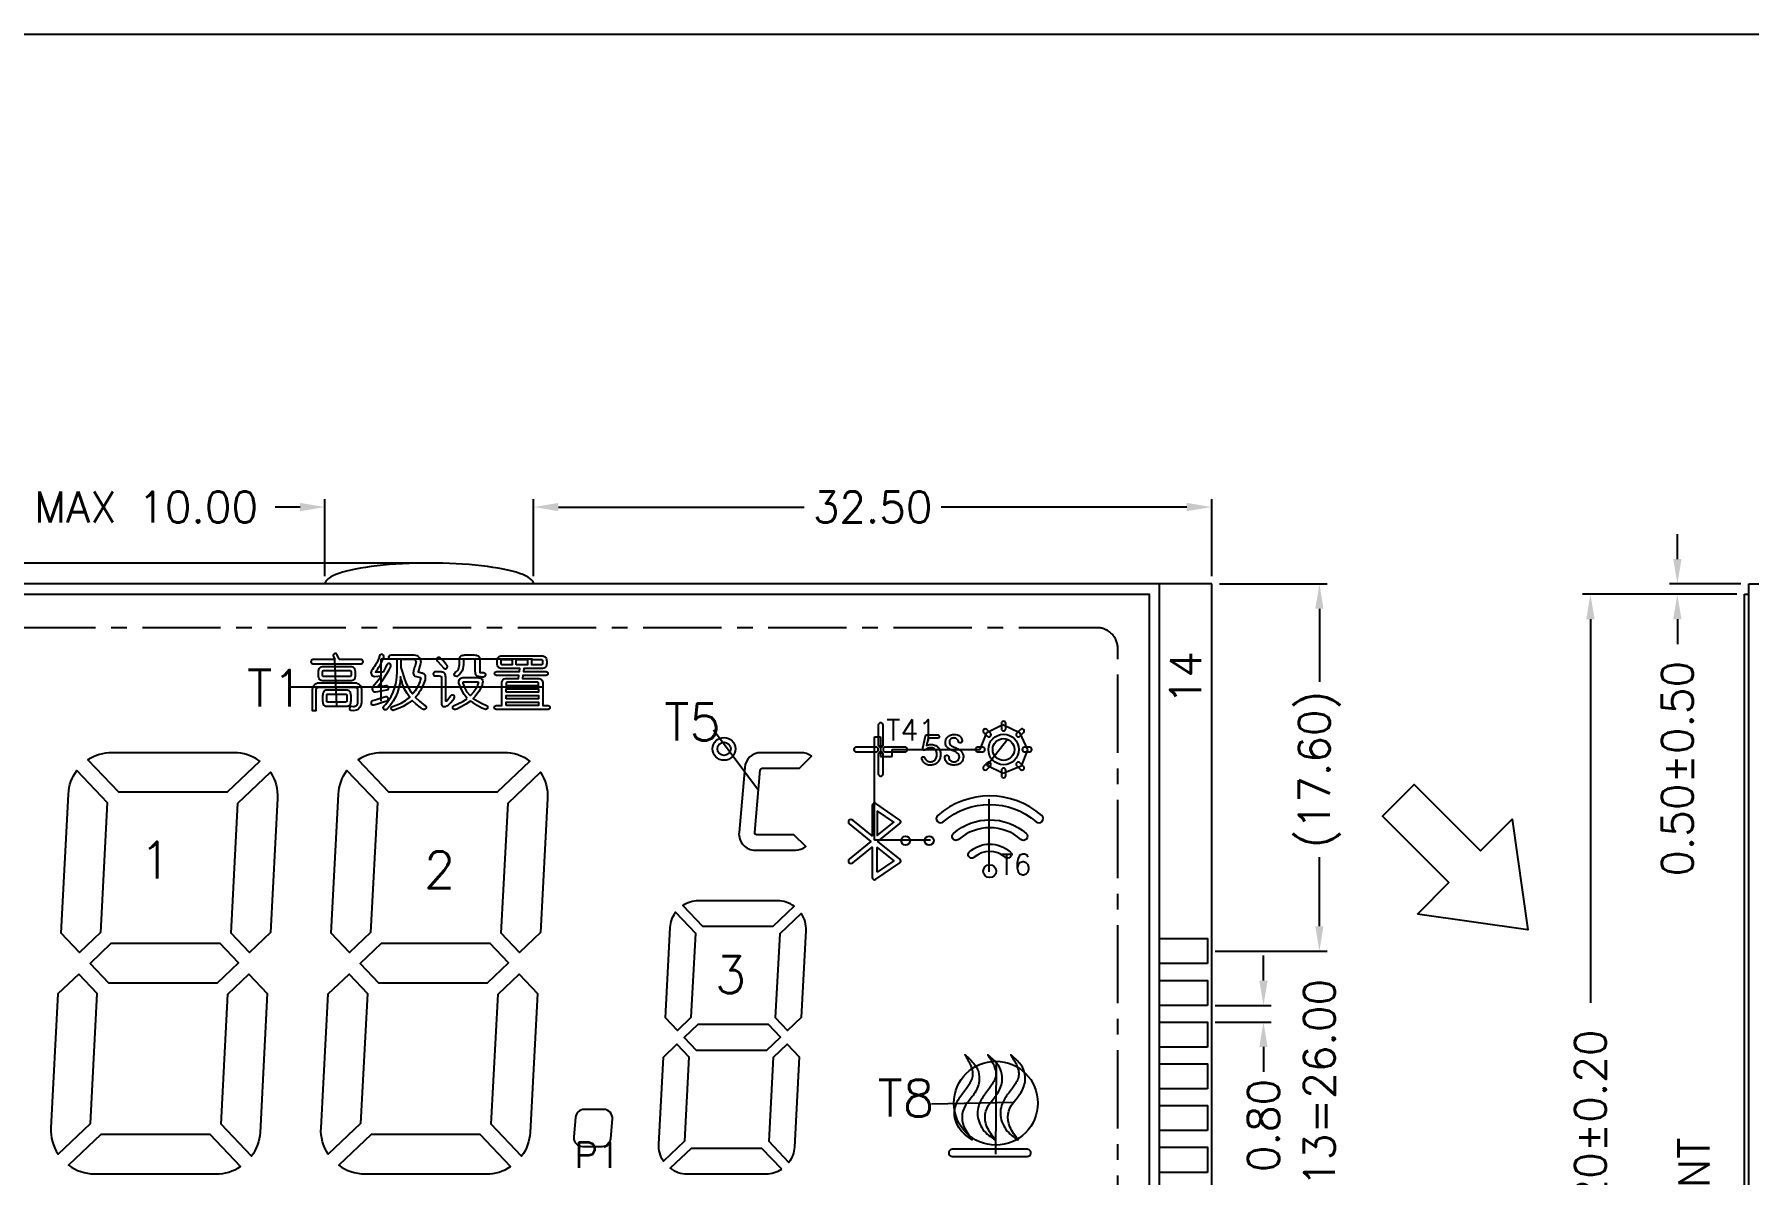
# Model space of a CAD drawing. Header units: millimetres. Extents: x -41 to 727, y -91 to 104.
# Drawn here: x 10.7 to 92.8, y 38.8 to 93.4 of the extents above; entities that cross this region are included whole.
import ezdxf
from ezdxf.enums import TextEntityAlignment as Align

# ---------------------------------------------------------------- set-up
doc = ezdxf.new("R2010")
doc.units = ezdxf.units.MM
doc.header["$LTSCALE"] = 3
doc.header["$MEASUREMENT"] = 0
doc.linetypes.add('CENTER', pattern=[2, 1.25, -0.25, 0.25, -0.25])
for name, color, linetype in [('DIM', 102, 'Continuous'), ('POL', 1, 'Continuous'), ('VA', 5, 'Continuous')]:
    doc.layers.add(name, color=color, linetype=linetype)
doc.styles.add('ROMANS', font='romans.shx')
doc.dimstyles.new('1h5', dxfattribs={"dimtxt": 1.5, "dimasz": 1.2, "dimexe": 0.6, "dimexo": 0.3, "dimgap": 0.3, "dimtad": 0, "dimtxsty": 'Standard', "dimcen": 1.2, "dimadec": 0, "dimazin": 0, "dimtfac": 1, "dimtmove": 0, "dimatfit": 3, "dimfxl": 0, "dimarcsym": 0})

# ---------------------------------------------------------------- blocks, each defined once
blk = doc.blocks.new('*D3')
at = {"layer": 'DEFPOINTS', "color": 0}
for p in [(89.42, 66.6), (92.64, 66.6), (92.84, 67.1)]:
    blk.add_point(p, dxfattribs=at)
at = {"layer": 'DIM', "color": 0, "lineweight": -2}
for p, q in [((89.42, 68.292), (89.42, 69.484)), ((92.468, 67.1), (89.047, 67.1)), ((92.268, 66.6), (89.047, 66.6)), ((89.42, 65.408), (89.42, 64.216))]:
    blk.add_line(p, q, dxfattribs=at)
at = {"layer": 'DIM', "color": 0}
for points in [[(89.221, 68.292), (89.618, 68.292), (89.42, 67.1)], [(89.221, 65.408), (89.618, 65.408), (89.42, 66.6)]]:
    blk.add_solid(points, dxfattribs=at)
at = {"layer": 'DIM', "color": 0, "insert": (89.42, 58.242), "char_height": 1.49, "attachment_point": 5, "rotation": 90, "style": 'ROMANS'}
blk.add_mtext('0.50%%p0.50', dxfattribs=at)
blk = doc.blocks.new('*D7')
at = {"layer": 'DEFPOINTS', "color": 0}
for p in [(66.9, 46.9), (66.9, 46.1), (69.582, 46.1)]:
    blk.add_point(p, dxfattribs=at)
at = {"layer": 'DIM', "color": 0, "lineweight": -2}
for p, q in [((69.582, 48.092), (69.582, 49.284)), ((67.273, 46.9), (69.955, 46.9)), ((67.273, 46.1), (69.955, 46.1)), ((69.582, 44.908), (69.582, 43.716))]:
    blk.add_line(p, q, dxfattribs=at)
at = {"layer": 'DIM', "color": 0}
for points in [[(69.383, 48.092), (69.781, 48.092), (69.582, 46.9)], [(69.383, 44.908), (69.781, 44.908), (69.582, 46.1)]]:
    blk.add_solid(points, dxfattribs=at)
at = {"layer": 'DIM', "color": 0, "insert": (69.582, 41.148), "char_height": 1.49, "attachment_point": 5, "rotation": 90, "style": 'ROMANS'}
blk.add_mtext('0.80', dxfattribs=at)
blk = doc.blocks.new('*D8')
at = {"layer": 'DEFPOINTS', "color": 0}
for p in [(66.9, 49.5), (72.264, 49.5), (66.9, 23.5)]:
    blk.add_point(p, dxfattribs=at)
at = {"layer": 'DIM', "color": 0, "lineweight": -2}
for p, q in [((72.264, 50.692), (72.264, 51.884)), ((67.272, 49.5), (72.636, 49.5)), ((67.272, 23.5), (72.636, 23.5)), ((72.264, 22.308), (72.264, 21.116))]:
    blk.add_line(p, q, dxfattribs=at)
at = {"layer": 'DIM', "color": 0}
for points in [[(72.065, 50.692), (72.463, 50.692), (72.264, 49.5)], [(72.065, 22.308), (72.463, 22.308), (72.264, 23.5)]]:
    blk.add_solid(points, dxfattribs=at)
at = {"layer": 'DIM', "color": 0, "insert": (72.264, 36.99), "char_height": 1.49, "attachment_point": 5, "rotation": 90, "style": 'ROMANS'}
blk.add_mtext('PITCH 2.00X13=26.00', dxfattribs=at)
blk = doc.blocks.new('*D14')
at = {"layer": 'DEFPOINTS', "color": 0}
for p in [(24.6, 70.782), (24.6, 67.1), (34.6, 67.1)]:
    blk.add_point(p, dxfattribs=at)
at = {"layer": 'DIM', "color": 0, "lineweight": -2}
for p, q in [((23.408, 70.782), (22.216, 70.782)), ((24.6, 67.472), (24.6, 71.155)), ((34.6, 67.472), (34.6, 71.155)), ((35.792, 70.782), (36.984, 70.782))]:
    blk.add_line(p, q, dxfattribs=at)
at = {"layer": 'DIM', "color": 0}
for points in [[(23.408, 70.981), (23.408, 70.583), (24.6, 70.782)], [(35.792, 70.981), (35.792, 70.583), (34.6, 70.782)]]:
    blk.add_solid(points, dxfattribs=at)
at = {"layer": 'DIM', "color": 0, "insert": (16.029, 70.782), "char_height": 1.49, "attachment_point": 5, "style": 'ROMANS'}
blk.add_mtext('MAX 10.00', dxfattribs=at)
blk = doc.blocks.new('*D15')
at = {"layer": 'DEFPOINTS', "color": 0}
for p in [(67.1, 70.782), (34.6, 67.1), (67.1, 67.1)]:
    blk.add_point(p, dxfattribs=at)
at = {"layer": 'DIM', "color": 0, "lineweight": -2}
for p, q in [((34.6, 67.472), (34.6, 71.154)), ((35.792, 70.782), (47.572, 70.782)), ((65.908, 70.782), (54.128, 70.782)), ((67.1, 67.472), (67.1, 71.154))]:
    blk.add_line(p, q, dxfattribs=at)
at = {"layer": 'DIM', "color": 0}
for points in [[(35.792, 70.981), (35.792, 70.583), (34.6, 70.782)], [(65.908, 70.981), (65.908, 70.583), (67.1, 70.782)]]:
    blk.add_solid(points, dxfattribs=at)
at = {"layer": 'DIM', "color": 0, "insert": (50.85, 70.782), "char_height": 1.49, "attachment_point": 5, "style": 'ROMANS'}
blk.add_mtext('32.50', dxfattribs=at)
blk = doc.blocks.new('*D16')
at = {"layer": 'DEFPOINTS', "color": 0}
for p in [(-18.628, 68.1), (29.6, 68.1), (-7.9, 67.1)]:
    blk.add_point(p, dxfattribs=at)
at = {"layer": 'DIM', "color": 0, "lineweight": -2}
for p, q in [((-18.628, 69.292), (-18.628, 70.484)), ((29.228, 68.1), (-19, 68.1)), ((-8.272, 67.1), (-19, 67.1)), ((-18.628, 65.908), (-18.628, 64.716))]:
    blk.add_line(p, q, dxfattribs=at)
at = {"layer": 'DIM', "color": 0}
for points in [[(-18.827, 69.292), (-18.429, 69.292), (-18.628, 68.1)], [(-18.827, 65.908), (-18.429, 65.908), (-18.628, 67.1)]]:
    blk.add_solid(points, dxfattribs=at)
at = {"layer": 'DIM', "color": 0, "insert": (-18.628, 75.962), "char_height": 1.49, "attachment_point": 5, "rotation": 90, "style": 'ROMANS'}
blk.add_mtext('MAX 1.00', dxfattribs=at)
blk = doc.blocks.new('*D35')
at = {"layer": 'DEFPOINTS', "color": 0}
for p in [(85.253, 66.6), (92.64, 66.6), (92.64, 8.4)]:
    blk.add_point(p, dxfattribs=at)
at = {"layer": 'DIM', "color": 0, "lineweight": -2}
for p, q in [((92.267, 66.6), (84.88, 66.6)), ((85.253, 65.408), (85.253, 47.022)), ((85.253, 9.592), (85.253, 27.978)), ((92.267, 8.4), (84.88, 8.4))]:
    blk.add_line(p, q, dxfattribs=at)
at = {"layer": 'DIM', "color": 0}
for points in [[(85.054, 65.408), (85.452, 65.408), (85.253, 66.6)], [(85.054, 9.592), (85.452, 9.592), (85.253, 8.4)]]:
    blk.add_solid(points, dxfattribs=at)
at = {"layer": 'DIM', "color": 0, "insert": (85.253, 37.5), "char_height": 1.49, "attachment_point": 5, "rotation": 90, "style": 'ROMANS'}
blk.add_mtext('POL 58.20%%p0.20', dxfattribs=at)
blk = doc.blocks.new('*D38')
at = {"layer": 'DEFPOINTS', "color": 0}
for p in [(67.1, 67.1), (72.264, 67.1), (66.9, 49.5)]:
    blk.add_point(p, dxfattribs=at)
at = {"layer": 'DIM', "color": 0, "lineweight": -2}
for p, q in [((67.473, 67.1), (72.637, 67.1)), ((72.264, 65.908), (72.264, 62.408)), ((72.264, 50.692), (72.264, 54.007)), ((67.273, 49.5), (72.637, 49.5))]:
    blk.add_line(p, q, dxfattribs=at)
at = {"layer": 'DIM', "color": 0}
for points in [[(72.065, 65.908), (72.463, 65.908), (72.264, 67.1)], [(72.065, 50.692), (72.463, 50.692), (72.264, 49.5)]]:
    blk.add_solid(points, dxfattribs=at)
at = {"layer": 'DIM', "color": 0, "insert": (72.264, 58.207), "char_height": 1.49, "attachment_point": 5, "rotation": 90, "style": 'ROMANS'}
blk.add_mtext('(17.60)', dxfattribs=at)

msp = doc.modelspace()

# ---------------------------------------------------------------- linework, layer by layer
for p, q in [((67.1, 67.1), (-7.9, 67.1)), ((64.6, 7.9), (64.6, 67.1)), ((67.1, 7.9), (67.1, 67.1)), ((92.64, 8.4), (92.64, 66.6)), ((92.64, 66.6), (92.84, 66.6)), ((92.84, 7.9), (92.84, 67.1)), ((92.84, 67.1), (93.94, 67.1))]:
    msp.add_line(p, q)
at = {"color": 7}
msp.add_lwpolyline([(-40.7, -91.038), (-40.7, 93.437), (224.022, 93.437), (224.022, -91.038)], close=True, dxfattribs=at)
for points in [[(25.288, 63.473), (25.279, 63.511), (25.169, 63.723, 0.441369), (25.054, 63.753), (25.039, 63.743, 0.387963), (25.004, 63.613), (25.077, 63.473), (24.025, 63.473, 0.414214), (23.925, 63.373), (23.925, 63.371, 0.414214), (24.025, 63.271), (26.33, 63.271, 0.414214), (26.43, 63.371), (26.43, 63.373, 0.414214), (26.33, 63.473)], [(27.39, 62.868), (27.026, 62.868), (27.06, 62.922), (27.129, 63.031, 0.060924), (27.422, 63.58, 1.069136), (27.219, 63.646, -0.064732), (27.019, 63.218, -0.014026), (26.837, 62.928, 0.631332), (26.977, 62.669), (27.314, 62.686), (27.15, 62.465), (26.997, 62.273), (26.901, 62.171, 0.742938), (27.021, 61.927), (27.141, 61.947), (27.39, 61.985), (27.568, 62.017, 1), (27.53, 62.221), (27.519, 62.219, -0.018672), (27.102, 62.148), (27.266, 62.34), (27.41, 62.542), (27.586, 62.827), (27.669, 62.974), (27.752, 63.146, 1), (27.572, 63.231), (27.506, 63.089)], [(27.901, 61.045, -1), (27.839, 61.221), (28.014, 61.284), (28.245, 61.39), (28.466, 61.515), (28.658, 61.649), (28.667, 61.659), (28.533, 61.851), (28.418, 62.062), (28.322, 62.292), (28.319, 62.301, -0.003521), (28.216, 62.638), (28.197, 62.379), (28.139, 62.129), (28.072, 61.899), (27.976, 61.678), (27.861, 61.476), (27.717, 61.275), (27.56, 61.1, -0.596036), (27.392, 61.137, -0.272912), (27.416, 61.233), (27.515, 61.332), (27.65, 61.505), (27.765, 61.697), (27.861, 61.908), (27.947, 62.139), (28.005, 62.369), (28.043, 62.628), (28.062, 62.897), (28.062, 63.492), (27.765, 63.492, -1), (27.766, 63.694), (28.859, 63.694, -0.498875), (29.175, 63.277), (29.063, 62.88, -0.006009), (29.176, 62.858), (29.234, 62.843), (29.263, 62.835), (29.291, 62.824, -0.305389), (29.408, 62.682, -0.128155), (29.339, 62.34), (29.243, 62.11, -0.045092), (28.936, 61.649), (29.128, 61.476), (29.401, 61.262, -0.415901), (29.427, 61.122, -0.404116), (29.291, 61.095), (29.176, 61.169), (28.974, 61.332), (28.782, 61.515), (28.571, 61.361), (28.35, 61.227), (28.13, 61.121)], [(28.629, 62.081), (28.523, 62.292), (28.427, 62.532), (28.341, 62.801), (28.254, 63.099), (28.254, 63.492), (28.831, 63.492, -0.522024), (28.957, 63.311), (28.9, 63.114, 0.045267), (28.836, 62.878), (28.833, 62.849), (28.833, 62.819, 0.354798), (28.927, 62.677, 0.001199), (29.173, 62.609, -0.375765), (29.187, 62.587, -0.018731), (29.169, 62.484, -0.113999), (28.796, 61.824), (28.734, 61.908)], [(30.414, 63.243), (30.242, 63.444), (30.145, 63.547, 1.002617), (29.989, 63.399), (30.155, 63.223), (30.299, 63.064, 0.97673), (30.452, 63.196)], [(32.192, 62.849, -0.995968), (32.193, 62.636), (32.193, 62.636, -0.016339), (32.062, 62.639), (32.027, 62.641), (31.992, 62.646), (31.958, 62.654, -0.27878), (31.833, 62.761, -0.05823), (31.814, 62.844), (31.806, 62.916), (31.806, 63.438, 0.433586), (31.756, 63.492), (31.291, 63.492, 0.41817), (31.241, 63.441, -0.008884), (31.24, 63.274), (31.237, 63.208), (31.231, 63.142, -0.18758), (31.045, 62.764, -0.016576), (30.962, 62.694, -1.116646), (30.841, 62.854, 0.18524), (31.021, 63.086, 0.067402), (31.043, 63.25), (31.044, 63.315, -0.024837), (31.049, 63.449), (31.053, 63.485), (31.059, 63.52), (31.069, 63.554, -0.300216), (31.2, 63.68, -0.027827), (31.298, 63.694), (31.749, 63.694), (31.821, 63.687), (31.856, 63.682), (31.889, 63.674, -0.324349), (32.008, 63.539, -0.050441), (32.018, 63.442), (32.018, 62.945, 0.012355), (32.028, 62.856, 0.034092)], [(35.106, 63.065, -0.064183), (34.956, 63.044), (34.132, 63.044), (34.113, 62.894), (35.194, 62.894, -0.420357), (35.287, 62.803, -0.414214), (35.196, 62.712), (34.089, 62.712), (34.07, 62.572), (34.782, 62.572, -0.012796), (34.856, 62.566, -0.361041), (35.032, 62.416, -0.045395), (35.041, 62.333), (35.041, 61.265), (35.291, 61.265, -1), (35.291, 61.083), (32.805, 61.083, -1), (32.805, 61.265), (33.074, 61.265), (33.074, 62.322), (33.075, 62.348), (33.077, 62.379, -0.38924), (33.253, 62.565, -0.02002), (33.342, 62.572), (33.869, 62.572), (33.89, 62.712), (32.824, 62.712, -1), (32.824, 62.894), (33.918, 62.894), (33.941, 63.044), (33.121, 63.044), (33.091, 63.046), (33.056, 63.049, -0.162733), (32.913, 63.098, -0.135848), (32.871, 63.175, -0.097156), (32.857, 63.457), (32.864, 63.486), (32.872, 63.516, -0.278309), (32.989, 63.638, -0.076953), (33.15, 63.657), (34.927, 63.657), (35.003, 63.653, -0.157647), (35.149, 63.607, -0.132761), (35.198, 63.535, -0.134383), (35.217, 63.224), (35.211, 63.194), (35.203, 63.164, -0.261811)], [(33.048, 63.274), (33.048, 63.427, -0.414214), (33.098, 63.477), (33.568, 63.477), (33.568, 63.224), (33.098, 63.224, -0.414214)], [(35.029, 63.427), (35.029, 63.274, -0.414214), (34.979, 63.224), (34.509, 63.224), (34.509, 63.477), (34.979, 63.477, -0.414214)], [(25.778, 62.455), (24.559, 62.455, -0.040482), (24.42, 62.473, -0.243077), (24.32, 62.554, -0.085448), (24.294, 62.668, -0.056207), (24.293, 62.929), (24.299, 62.962), (24.307, 62.995, -0.285046), (24.423, 63.127, -0.068995), (24.587, 63.147), (25.749, 63.147, -0.043038), (25.888, 63.134, -0.289388), (26.021, 63.021, -0.086555), (26.05, 62.825, -0.022786), (26.045, 62.696), (26.042, 62.661), (26.037, 62.627), (26.03, 62.594, -0.291676), (25.925, 62.476, -0.066748)], [(25.8, 62.655), (24.536, 62.655, -0.414214), (24.486, 62.705), (24.486, 62.897, -0.414214), (24.536, 62.947), (25.8, 62.947, -0.414214), (25.85, 62.897), (25.85, 62.705, -0.414214)], [(30.587, 61.668), (30.446, 61.484, -0.717483), (30.386, 61.504), (30.386, 62.628, 0.026798), (30.373, 62.727, 0.278353), (30.277, 62.853, 0.071574), (30.126, 62.887), (29.891, 62.887, 1), (29.891, 62.686), (30.078, 62.686), (30.137, 62.677, -0.334563), (30.178, 62.633), (30.184, 62.58), (30.184, 61.361), (30.188, 61.318, 0.382443), (30.274, 61.223, 0.214119), (30.484, 61.279, 0.046113), (30.635, 61.419), (30.792, 61.605, 1.056918), (30.627, 61.728)], [(31.422, 61.611), (31.278, 61.793), (31.154, 62.004), (31.058, 62.235), (31.023, 62.34, -0.522311), (31.212, 62.609), (31.912, 62.609), (31.971, 62.603), (32.004, 62.598), (32.036, 62.591, -0.296716), (32.149, 62.49, -0.115429), (32.153, 62.343, -0.064578), (32.09, 62.151), (31.979, 61.937), (31.799, 61.709, -0.031599), (31.71, 61.611), (31.922, 61.476), (32.142, 61.361), (32.339, 61.271, -0.4119), (32.39, 61.143, -0.405923), (32.265, 61.091), (32.114, 61.15), (31.893, 61.265), (31.682, 61.409), (31.576, 61.486), (31.346, 61.332), (31.125, 61.207), (30.914, 61.102), (30.854, 61.085, -0.947134), (30.788, 61.277), (30.971, 61.351), (31.202, 61.467), (31.384, 61.582)], [(26.063, 62.34), (24.292, 62.34, 0.414214), (23.992, 62.04), (23.992, 61.035), (24.184, 61.035), (24.184, 62.048, -0.414214), (24.284, 62.148), (26.062, 62.148, -0.414214), (26.162, 62.048), (26.162, 61.406, -0.414214), (25.962, 61.206), (25.872, 61.221, 1.006998), (25.845, 61.052), (25.962, 61.035, 0.414214), (26.363, 61.436), (26.363, 62.04, 0.414214)], [(25.553, 62.014), (24.783, 62.014, 0.051624), (24.636, 61.999, 0.301921), (24.506, 61.872), (24.501, 61.85), (24.496, 61.828), (24.492, 61.804), (24.486, 61.756, 0.025327), (24.482, 61.6, 0.059251), (24.502, 61.379, 0.359887), (24.646, 61.247, 0.021822), (24.754, 61.236), (25.582, 61.236, 0.08383), (25.744, 61.262, 0.255132), (25.834, 61.376), (25.838, 61.397), (25.842, 61.42), (25.845, 61.444), (25.849, 61.493), (25.852, 61.544), (25.854, 61.596, 0.026785), (25.85, 61.752, 0.095519), (25.816, 61.908, 0.271398), (25.663, 62.006, 0.02339)], [(25.604, 61.436), (24.732, 61.436, -0.414214), (24.682, 61.486), (24.682, 61.764, -0.414214), (24.732, 61.814), (25.604, 61.814, -0.414214), (25.654, 61.764), (25.654, 61.486, -0.414214)], [(27.573, 61.502, 0.98129), (27.51, 61.686), (27.246, 61.601), (27.006, 61.524), (26.882, 61.495, 0.960253), (26.921, 61.298), (26.958, 61.303), (27.218, 61.38), (27.448, 61.457)], [(31.222, 62.338, -0.538437), (31.268, 62.407), (31.901, 62.407, -0.521815), (31.948, 62.34), (31.874, 62.139), (31.739, 61.927), (31.576, 61.745), (31.557, 61.755), (31.422, 61.918), (31.307, 62.139)], [(33.335, 62.39, 0.414214), (33.285, 62.34), (33.285, 62.225), (34.84, 62.225), (34.84, 62.34, 0.414214), (34.79, 62.39)], [(51.122, 59.389, 1), (51.348, 59.389), (51.348, 60.331, 1), (51.122, 60.331)], [(56.171, 59.971), (56.347, 59.795, 1), (56.495, 59.943), (56.319, 60.119, 1)], [(57.022, 60.41), (57.022, 60.161, 1), (57.232, 60.161), (57.232, 60.41, 1)], [(57.935, 60.119), (57.759, 59.943, 1), (57.907, 59.795), (58.083, 59.971, 1)], [(50.066, 59.276, 1), (50.066, 59.049), (51.008, 59.049, 1), (51.008, 59.276)], [(51.461, 59.049), (52.403, 59.049, 1), (52.403, 59.276), (51.461, 59.276, 1)], [(53.377, 59.82, -0.353058), (53.425, 59.859), (53.973, 59.859, -1), (53.973, 59.708), (53.511, 59.708), (53.5, 59.649), (53.489, 59.593), (53.477, 59.541), (53.466, 59.492), (53.455, 59.446), (53.444, 59.403), (53.432, 59.364), (53.427, 59.347), (53.477, 59.368), (53.526, 59.384), (53.573, 59.396), (53.62, 59.403), (53.662, 59.406), (53.712, 59.4), (53.76, 59.391), (53.808, 59.378), (53.854, 59.362), (53.872, 59.355), (53.919, 59.329), (53.959, 59.299), (53.994, 59.267), (54.022, 59.231), (54.023, 59.229), (54.046, 59.181), (54.066, 59.136), (54.083, 59.091), (54.091, 59.069), (54.099, 59.022), (54.104, 58.973), (54.107, 58.922), (54.107, 58.893), (54.101, 58.845), (54.092, 58.797), (54.079, 58.748), (54.065, 58.708), (54.046, 58.659), (54.022, 58.615), (53.993, 58.577), (53.965, 58.548), (53.928, 58.516), (53.888, 58.488), (53.845, 58.464), (53.805, 58.447), (53.761, 58.432), (53.715, 58.421), (53.666, 58.414), (53.615, 58.412), (53.578, 58.414), (53.531, 58.42), (53.485, 58.431), (53.44, 58.448), (53.396, 58.471), (53.353, 58.499), (53.343, 58.506), (53.311, 58.533), (53.282, 58.565), (53.255, 58.602), (53.232, 58.643), (53.212, 58.69), (53.205, 58.712, -0.97311), (53.356, 58.765), (53.373, 58.724), (53.398, 58.681), (53.425, 58.645), (53.456, 58.617), (53.49, 58.597), (53.527, 58.584), (53.536, 58.582), (53.591, 58.575), (53.642, 58.575), (53.689, 58.582), (53.732, 58.595), (53.771, 58.615), (53.772, 58.615), (53.811, 58.644), (53.846, 58.677), (53.875, 58.716), (53.897, 58.758), (53.912, 58.802), (53.923, 58.849), (53.929, 58.899), (53.931, 58.952), (53.924, 59.004), (53.912, 59.053), (53.895, 59.097), (53.872, 59.136), (53.838, 59.174), (53.8, 59.205), (53.758, 59.227), (53.73, 59.237), (53.684, 59.247), (53.637, 59.25), (53.587, 59.246), (53.545, 59.237), (53.498, 59.223), (53.455, 59.202), (53.417, 59.173), (53.392, 59.151, -0.758247), (53.249, 59.228)], [(54.394, 59.701, -0.138954), (54.587, 59.856, -0.102277), (54.763, 59.884, -0.076019), (54.916, 59.86, -0.22226), (55.105, 59.69, -0.05224), (55.143, 59.589, -1), (54.959, 59.546, 0.208477), (54.852, 59.693, 0.049237), (54.819, 59.706, 0.127741), (54.665, 59.707, 0.130346), (54.581, 59.662, 0.058092), (54.559, 59.634, 0.195068), (54.534, 59.46, 0.168263), (54.631, 59.341, 0.04914), (54.759, 59.276, -0.020944), (54.933, 59.198, -0.041851), (55.035, 59.135, -0.144498), (55.18, 58.946, -0.122907), (55.194, 58.756, -0.241956), (55.01, 58.478, -0.119033), (54.781, 58.415, -0.079854), (54.592, 58.433, -0.293571), (54.309, 58.741, -0.016754), (54.302, 58.788, -1), (54.495, 58.804, 0.245446), (54.6, 58.616, 0.070069), (54.665, 58.586, 0.136993), (54.842, 58.586, 0.121767), (54.935, 58.637, 0.252538), (55, 58.863, 0.190283), (54.872, 59.022, 0.037412), (54.712, 59.102), (54.668, 59.121, -0.051107), (54.519, 59.196, -0.106552), (54.381, 59.327, -0.072152), (54.346, 59.403, -0.206056)], [(55.879, 59.058), (56.128, 59.058, 1), (56.128, 59.268), (55.879, 59.268, 1)], [(58.375, 59.268), (58.126, 59.268, 1), (58.126, 59.058), (58.375, 59.058, 1)], [(20.237, 59.011), (14.391, 59.011, 0.146871), (13.24, 58.665), (14.697, 57.13), (19.926, 57.13), (21.478, 58.603, 0.16027)], [(33.183, 59.011), (27.337, 59.011, 0.146871), (26.186, 58.665), (27.643, 57.13), (32.872, 57.13), (34.424, 58.603, 0.16027)], [(45.494, 59.011, 0.388879), (44.72, 58.302), (44.447, 55.18, 0.440011), (45.221, 54.336), (47.151, 54.336, 0.172586), (47.641, 54.511), (47.075, 55.08), (45.289, 55.08, -0.440011), (45.198, 55.179), (45.461, 58.184, -0.388879), (45.551, 58.267), (47.348, 58.267), (47.914, 58.836, 0.172586), (47.424, 59.011)], [(51.122, 58.936), (51.122, 57.994, 1), (51.348, 57.994), (51.348, 58.936, 1)], [(56.319, 58.206), (56.495, 58.382, 1), (56.347, 58.531), (56.171, 58.355, 1)], [(58.083, 58.355), (57.907, 58.531, 1), (57.759, 58.382), (57.935, 58.206, 1)], [(14.166, 56.626), (13.84, 50.389), (12.835, 49.436), (11.955, 50.364), (12.304, 57.03, -0.146871), (12.709, 58.162)], [(22.325, 56.811), (21.988, 50.388), (20.985, 49.436), (20.103, 50.366), (20.43, 56.599), (21.982, 58.072, -0.16027)], [(27.113, 56.626), (26.786, 50.389), (25.782, 49.436), (24.901, 50.364), (25.25, 57.03, -0.146871), (25.655, 58.162)], [(35.271, 56.811), (34.934, 50.388), (33.931, 49.436), (33.049, 50.366), (33.376, 56.599), (34.928, 58.072, -0.16027)], [(57.232, 57.915), (57.232, 58.164, 1), (57.022, 58.164), (57.022, 57.915, 1)], [(53.972, 56.005, 1), (54.238, 55.698, -0.37367), (58.688, 55.698, 1), (58.954, 56.005, 0.37367)], [(50.995, 56.568, 0.603516), (50.831, 56.481), (50.831, 55.032), (49.894, 55.77, 1), (49.722, 55.6), (50.765, 54.755), (49.722, 53.91, 1), (49.894, 53.74), (50.831, 54.478), (50.831, 53.028, 0.603516), (50.995, 52.942), (52.148, 53.733, 0.501045), (52.155, 53.901), (51.104, 54.755), (52.155, 55.609, 0.501045), (52.148, 55.777)], [(58.205, 55.143, -1), (57.955, 54.855, 0.37367), (54.971, 54.855, -1), (54.721, 55.143, -0.37367)], [(57.209, 53.996, 0.37367), (55.717, 53.996, -1), (55.487, 54.261, -0.37367), (57.439, 54.261, -1)], [(46.288, 51.912), (42.498, 51.912, 0.146871), (41.752, 51.688), (42.696, 50.693), (46.086, 50.693), (47.092, 51.648, 0.16027)], [(42.352, 50.366), (42.14, 46.323), (41.489, 45.705), (40.918, 46.307), (41.145, 50.628, -0.146871), (41.408, 51.362)], [(47.641, 50.486), (47.423, 46.322), (46.773, 45.705), (46.201, 46.308), (46.413, 50.349), (47.419, 51.304, -0.16027)], [(12.808, 48.402), (11.802, 47.447), (11.465, 41.027, 0.16027), (11.808, 39.767), (13.36, 41.239), (13.687, 47.476)], [(21.486, 40.808, -0.146871), (21.08, 39.677), (19.623, 41.212), (19.95, 47.446), (20.958, 48.402), (21.835, 47.478)], [(26.306, 41.239), (24.754, 39.767, -0.16027), (24.411, 41.027), (24.748, 47.447), (25.754, 48.402), (26.633, 47.476)], [(34.432, 40.808, -0.146871), (34.027, 39.677), (32.57, 41.212), (32.896, 47.446), (33.904, 48.402), (34.781, 47.478)], [(42.041, 44.435), (41.829, 40.391), (40.823, 39.436, -0.16027), (40.601, 40.254), (40.819, 44.415), (41.472, 45.035)], [(47.324, 44.435), (47.097, 40.112, -0.146871), (46.834, 39.378), (45.89, 40.374), (46.102, 44.415), (46.755, 45.035)], [(55.953, 43.259, -0.115236), (55.707, 42.645, -0.023566), (55.53, 42.412), (55.44, 42.298), (55.396, 42.241, 0.28438), (55.228, 41.088, 0.063634), (55.626, 40.464, -0.026359), (55.325, 40.663, -0.144655), (54.849, 41.326, -0.176849), (54.833, 42.107, -0.073692), (55.117, 42.623), (55.163, 42.685), (55.349, 42.934, 0.016176), (55.48, 43.121), (55.518, 43.184), (55.553, 43.247, 0.19634), (55.633, 43.798, 0.082282), (55.407, 44.307, 0.00683), (55.275, 44.526, -0.034492), (55.69, 44.132, -0.220995)], [(56.733, 43.798, -0.19634), (56.653, 43.247), (56.618, 43.184), (56.58, 43.121, -0.016176), (56.449, 42.934), (56.263, 42.685), (56.217, 42.623, 0.073692), (55.933, 42.107, 0.176849), (55.949, 41.326, 0.144655), (56.425, 40.663, 0.026359), (56.726, 40.464, -0.063634), (56.328, 41.088, -0.28438), (56.496, 42.241), (56.54, 42.298), (56.63, 42.412, 0.023566), (56.807, 42.645, 0.115236), (57.053, 43.259, 0.220995), (56.79, 44.132, 0.034492), (56.375, 44.526, -0.00683), (56.507, 44.307, -0.082282)], [(57.833, 43.798, -0.19634), (57.753, 43.247), (57.718, 43.184), (57.68, 43.121, -0.016176), (57.549, 42.934), (57.363, 42.685), (57.317, 42.623, 0.073692), (57.033, 42.107, 0.176849), (57.049, 41.326, 0.144655), (57.525, 40.663, 0.026359), (57.826, 40.464, -0.063634), (57.428, 41.088, -0.28438), (57.596, 42.241), (57.64, 42.298), (57.73, 42.412, 0.023566), (57.907, 42.645, 0.115236), (58.153, 43.259, 0.220995), (57.89, 44.132, 0.034492), (57.475, 44.526, -0.00683), (57.607, 44.307, -0.082282)], [(37.963, 41.913), (37.024, 41.913, 0.388879), (36.609, 41.534), (36.527, 40.598, 0.440011), (36.942, 40.146), (37.881, 40.146, 0.388879), (38.296, 40.525), (38.377, 41.461, 0.440011)], [(13.864, 40.709), (12.312, 39.236, 0.16027), (13.552, 38.828), (19.399, 38.828, 0.146871), (20.55, 39.173), (19.093, 40.709)], [(32.039, 40.709), (26.81, 40.709), (25.258, 39.236, 0.16027), (26.499, 38.828), (32.345, 38.828, 0.146871), (33.496, 39.173)], [(46.491, 39.052), (45.546, 40.047), (42.156, 40.047), (41.15, 39.092, 0.16027), (41.954, 38.828), (45.744, 38.828, 0.146871)], [(58.263, 40.003), (54.664, 40.003, 1), (54.664, 39.665), (58.262, 39.665, 1.001971)]]:
    msp.add_lwpolyline(points, format="xyb", close=True)
for points in [[(33.77, 63.224), (33.77, 63.477), (34.307, 63.477), (34.307, 63.224)], [(33.285, 61.909), (33.285, 62.063), (34.84, 62.063), (34.84, 61.909)], [(33.285, 61.592), (33.285, 61.747), (34.84, 61.747), (34.84, 61.592)], [(33.285, 61.265), (33.285, 61.43), (34.84, 61.43), (34.84, 61.265)], [(76.958, 51.279), (78.472, 52.794), (75.295, 55.972), (76.809, 57.487), (79.987, 54.309), (81.502, 55.824), (82.259, 50.522)], [(51.072, 56.222), (51.072, 55.04), (51.861, 55.681)], [(51.072, 53.288), (51.072, 54.47), (51.861, 53.829)], [(19.575, 49.86), (14.344, 49.86), (13.339, 48.906), (14.219, 47.979), (19.449, 47.979), (20.455, 48.933)], [(27.29, 49.86), (26.285, 48.906), (27.165, 47.979), (32.395, 47.979), (33.401, 48.933), (32.521, 49.86)], [(66.9, 48.9), (64.6, 48.9), (64.6, 50.1), (66.9, 50.1)], [(66.9, 46.9), (64.6, 46.9), (64.6, 48.1), (66.9, 48.1)], [(66.9, 44.9), (64.6, 44.9), (64.6, 46.1), (66.9, 46.1)], [(45.858, 45.98), (42.468, 45.98), (41.816, 45.361), (42.386, 44.76), (45.777, 44.76), (46.429, 45.379)], [(66.9, 42.9), (64.6, 42.9), (64.6, 44.1), (66.9, 44.1)], [(66.9, 40.9), (64.6, 40.9), (64.6, 42.1), (66.9, 42.1)], [(66.9, 38.9), (64.6, 38.9), (64.6, 40.1), (66.9, 40.1)]]:
    msp.add_lwpolyline(points, close=True)
for centre, radius in [((43.727, 59.194), 0.547), ((43.727, 59.194), 0.319), ((57.127, 59.163), 0.73), ((57.127, 59.163), 0.52), ((52.428, 54.8), 0.217), ((53.56, 54.8), 0.217), ((56.463, 53.331), 0.308)]:
    msp.add_circle(centre, radius)
msp.add_ellipse((29.6, 67.1), major_axis=(5, 0), ratio=0.2, start_param=0, end_param=3.141593)
at = {"layer": 'DIM'}
for p, q in [((25.168, 61.236), (25.077, 63.473)), ((27.291, 61.477), (27.291, 63.504)), ((27.291, 63.504), (34.541, 63.504)), ((35.042, 62.149), (22.931, 62.149)), ((45.375, 57.201), (43.217, 60.088)), ((56.326, 59.974), (57.086, 60.36)), ((57.086, 60.36), (57.883, 59.97)), ((50.945, 54.822), (50.945, 59.777)), ((50.945, 59.777), (51.228, 59.777)), ((51.228, 59.777), (51.228, 58.823)), ((51.781, 58.823), (51.781, 59.167)), ((51.781, 59.167), (56.005, 59.167)), ((56.005, 59.167), (56.326, 59.974)), ((56.326, 58.401), (57.333, 59.682)), ((57.883, 59.97), (58.266, 59.144)), ((51.228, 58.823), (51.781, 58.823)), ((57.107, 58.019), (56.326, 58.401)), ((57.974, 58.368), (57.107, 58.019)), ((58.266, 59.144), (57.974, 58.368)), ((56.416, 56.779), (56.416, 53.303)), ((53.628, 54.822), (50.945, 54.822)), ((56.776, 44.168), (56.741, 39.768)), ((57.598, 42.25), (53.663, 42.17))]:
    msp.add_line(p, q, dxfattribs=at)
msp.add_circle((56.756, 42.216), 2.012, dxfattribs=at)
at = {"layer": 'POL'}
msp.add_lwpolyline([(64.1, 8.4), (-4.9, 8.4), (-4.9, 66.6), (64.1, 66.6)], close=True, dxfattribs=at)
at = {"layer": 'VA', "linetype": 'CENTER'}
msp.add_lwpolyline([(62.6, 11), (62.6, 64, 0.414214), (61.6, 65), (-2.4, 65, 0.414214), (-3.4, 64), (-3.4, 11, 0.414214), (-2.4, 10), (61.6, 10, 0.414214)], format="xyb", close=True, dxfattribs=at)

# ---------------------------------------------------------------- texts
at = {"style": 'ROMANS'}
for s, p in [('14', (65.85, 62.6)), ('FRONT', (90.218, 37.413))]:
    msp.add_text(s, height=1.49, rotation=90, dxfattribs=at).set_placement(p, align=Align.MIDDLE)
at = {"layer": 'DIM', "linetype": 'Continuous', "ltscale": 0.5, "style": 'ROMANS'}
for s, height, p in [('T1', 1.7632, (20.867, 61.216)), ('T5', 1.7632, (40.854, 59.601)), ('T41', 1, (51.496, 59.597)), ('1', 1.763, (15.718, 52.983)), ('2', 1.763, (29.337, 52.519)), ('T6', 1, (56.927, 53.154)), ('3', 1.763, (43.281, 47.493)), ('T8', 1.7632, (51.089, 41.571)), ('P1', 1.2343, (36.56, 39.113))]:
    msp.add_text(s, height=height, dxfattribs=at).set_placement(p)

# ---------------------------------------------------------------- dimensions: what is measured, and where the dimension line sits
at = {"layer": 'DIM'}
for base, p1, p2, angle, text, picture, middle in [((-18.628, 68.1), (-7.9, 67.1), (29.6, 68.1), 90, 'MAX <>', '*D16', (-18.628, 75.962)), ((24.6, 70.782), (34.6, 67.1), (24.6, 67.1), 180, 'MAX <>', '*D14', (16.029, 70.782)), ((85.253, 66.6), (92.64, 8.4), (92.64, 66.6), 90, 'POL <>%%p0.20', '*D35', (85.253, 37.5))]:
    dim = msp.add_linear_dim(base=base, p1=p1, p2=p2, angle=angle, text=text, dimstyle='1h5', override={"dimtxt": 1.49, "dimasz": 1.192, "dimexe": 0.3725, "dimexo": 0.3725, "dimgap": 0.298, "dimzin": 0, "dimdsep": 46, "dimtxsty": 'ROMANS', "dimtp": 0.15, "dimtm": 0.15, "dimtofl": 0, "dimatfit": 0}, dxfattribs=at)
    dim.commit()
    dim.dimension.update_dxf_attribs({"geometry": picture, "text_midpoint": middle})
for base, p1, p2, angle, picture, middle in [((67.1, 70.782), (34.6, 67.1), (67.1, 67.1), 180, '*D15', (50.85, 70.782)), ((69.582, 46.1), (66.9, 46.9), (66.9, 46.1), 90, '*D7', (69.582, 41.148))]:
    dim = msp.add_linear_dim(base=base, p1=p1, p2=p2, angle=angle, dimstyle='1h5', override={"dimtxt": 1.49, "dimasz": 1.192, "dimexe": 0.3725, "dimexo": 0.3725, "dimgap": 0.298, "dimzin": 0, "dimdsep": 46, "dimtxsty": 'ROMANS', "dimtp": 0.15, "dimtm": 0.15, "dimtofl": 0, "dimatfit": 0}, dxfattribs=at)
    dim.commit()
    dim.dimension.update_dxf_attribs({"geometry": picture, "text_midpoint": middle})
for base, p1, p2, angle, text, picture, middle in [((89.42, 66.6), (92.84, 67.1), (92.64, 66.6), 90, '<>%%p0.50', '*D3', (89.42, 58.242)), ((72.264, 67.1), (66.9, 49.5), (67.1, 67.1), 270, '(<>)', '*D38', (72.264, 58.207)), ((72.264, 49.5), (66.9, 23.5), (66.9, 49.5), 90, 'PITCH 2.00X13=<>', '*D8', (72.264, 36.99))]:
    dim = msp.add_linear_dim(base=base, p1=p1, p2=p2, angle=angle, text=text, dimstyle='1h5', override={"dimtxt": 1.49, "dimasz": 1.192, "dimexe": 0.3725, "dimexo": 0.3725, "dimgap": 0.298, "dimzin": 0, "dimdsep": 46, "dimtxsty": 'ROMANS', "dimtp": 0.15, "dimtm": 0.15, "dimtofl": 0, "dimatfit": 0}, dxfattribs=at)
    dim.commit()
    dim.dimension.update_dxf_attribs({"geometry": picture, "text_midpoint": middle, "dimtype": 160})

doc.saveas('drawing.dxf')
